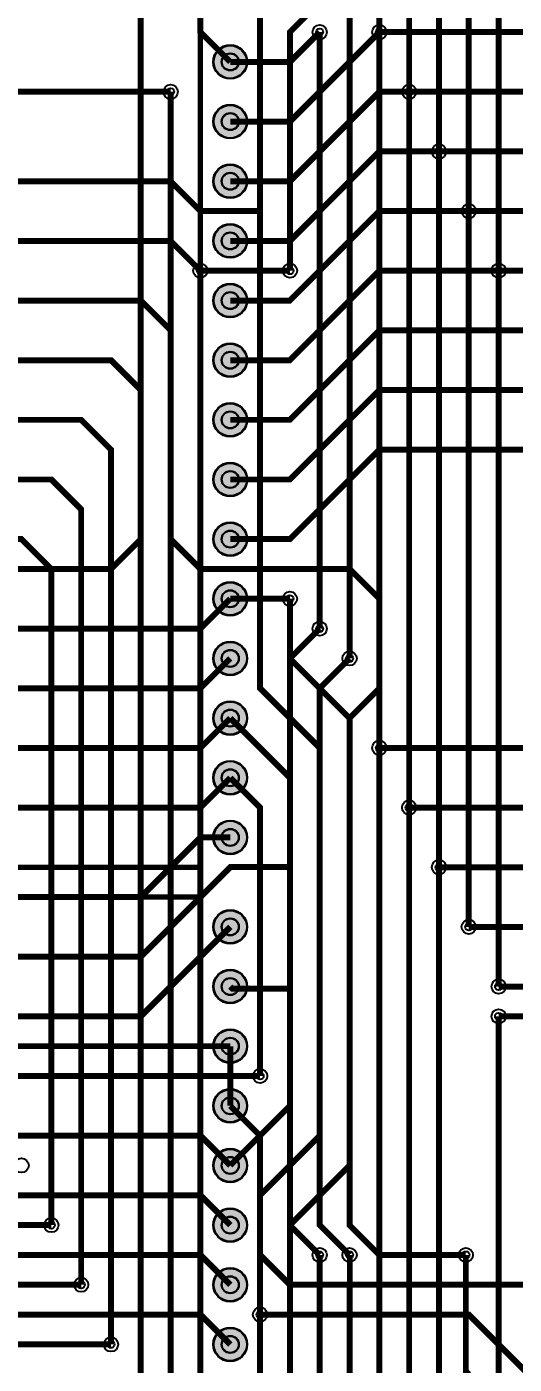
# Model space of a CAD drawing. Header units: millimetres. Extents: x 0 to 244, y -1 to 136.
# Drawn here: x 91.7 to 112.4, y 29.6 to 86.6 of the extents above; entities that cross this region are included whole.
import ezdxf

# ---------------------------------------------------------------- set-up
doc = ezdxf.new("R2010")
doc.units = ezdxf.units.MM
for name, color, linetype, true_color in [('BottomLayer', 7, 'Continuous', 0x0000ff), ('BottomSolderMaskLayer', 7, 'Continuous', 0xaa00ff), ('Hole', 7, 'Continuous', 0x222222), ('Multi-Layer', 7, 'Continuous', 0xc0c0c0), ('TopLayer', 7, 'Continuous', 0xff0000), ('TopSilkLayer', 7, 'Continuous', 0xffcc00), ('TopSolderMaskLayer', 7, 'Continuous', 0x800080)]:
    doc.layers.add(name, color=color, linetype=linetype, true_color=true_color)

msp = doc.modelspace()

# ---------------------------------------------------------------- hatches: boundary and pattern name
at = {"layer": 'BottomSolderMaskLayer'}
for points in [[(99.606, 85.09, 1), (101.054, 85.09, 1)], [(99.606, 82.55, 1), (101.054, 82.55, 1)], [(99.606, 80.01, 1), (101.054, 80.01, 1)], [(99.606, 77.47, 1), (101.054, 77.47, 1)], [(99.606, 74.93, 1), (101.054, 74.93, 1)], [(99.606, 72.39, 1), (101.054, 72.39, 1)], [(99.606, 69.85, 1), (101.054, 69.85, 1)], [(99.606, 67.31, 1), (101.054, 67.31, 1)], [(99.606, 64.77, 1), (101.054, 64.77, 1)], [(99.606, 62.23, 1), (101.054, 62.23, 1)], [(99.606, 59.69, 1), (101.054, 59.69, 1)], [(99.606, 57.15, 1), (101.054, 57.15, 1)], [(99.606, 54.61, 1), (101.054, 54.61, 1)], [(99.606, 52.07, 1), (101.054, 52.07, 1)], [(99.606, 48.26, 1), (101.054, 48.26, 1)], [(99.606, 45.72, 1), (101.054, 45.72, 1)], [(99.606, 43.18, 1), (101.054, 43.18, 1)], [(99.606, 40.64, 1), (101.054, 40.64, 1)], [(99.606, 38.1, 1), (101.054, 38.1, 1)], [(99.606, 35.56, 1), (101.054, 35.56, 1)], [(99.606, 33.02, 1), (101.054, 33.02, 1)], [(99.606, 30.48, 1), (101.054, 30.48, 1)]]:
    msp.add_hatch(color=256, dxfattribs=at).paths.add_polyline_path(points)
at = {"layer": 'Multi-Layer'}
for points in [[(99.632, 85.09, 1), (101.029, 85.09, 1)], [(99.632, 82.55, 1), (101.029, 82.55, 1)], [(99.632, 80.01, 1), (101.029, 80.01, 1)], [(99.632, 77.47, 1), (101.029, 77.47, 1)], [(99.632, 74.93, 1), (101.029, 74.93, 1)], [(99.632, 72.39, 1), (101.029, 72.39, 1)], [(99.632, 69.85, 1), (101.029, 69.85, 1)], [(99.632, 67.31, 1), (101.029, 67.31, 1)], [(99.632, 64.77, 1), (101.029, 64.77, 1)], [(99.632, 62.23, 1), (101.029, 62.23, 1)], [(99.632, 59.69, 1), (101.029, 59.69, 1)], [(99.632, 57.15, 1), (101.029, 57.15, 1)], [(99.632, 54.61, 1), (101.029, 54.61, 1)], [(99.632, 52.07, 1), (101.029, 52.07, 1)], [(99.632, 48.26, 1), (101.029, 48.26, 1)], [(99.632, 45.72, 1), (101.029, 45.72, 1)], [(99.632, 43.18, 1), (101.029, 43.18, 1)], [(99.632, 40.64, 1), (101.029, 40.64, 1)], [(99.632, 38.1, 1), (101.029, 38.1, 1)], [(99.632, 35.56, 1), (101.029, 35.56, 1)], [(99.632, 33.02, 1), (101.029, 33.02, 1)], [(99.632, 30.48, 1), (101.029, 30.48, 1)]]:
    msp.add_hatch(color=256, dxfattribs=at).paths.add_polyline_path(points)
at = {"layer": 'TopSolderMaskLayer'}
for points in [[(99.606, 85.09, 1), (101.054, 85.09, 1)], [(99.606, 82.55, 1), (101.054, 82.55, 1)], [(99.606, 80.01, 1), (101.054, 80.01, 1)], [(99.606, 77.47, 1), (101.054, 77.47, 1)], [(99.606, 74.93, 1), (101.054, 74.93, 1)], [(99.606, 72.39, 1), (101.054, 72.39, 1)], [(99.606, 69.85, 1), (101.054, 69.85, 1)], [(99.606, 67.31, 1), (101.054, 67.31, 1)], [(99.606, 64.77, 1), (101.054, 64.77, 1)], [(99.606, 62.23, 1), (101.054, 62.23, 1)], [(99.606, 59.69, 1), (101.054, 59.69, 1)], [(99.606, 57.15, 1), (101.054, 57.15, 1)], [(99.606, 54.61, 1), (101.054, 54.61, 1)], [(99.606, 52.07, 1), (101.054, 52.07, 1)], [(99.606, 48.26, 1), (101.054, 48.26, 1)], [(99.606, 45.72, 1), (101.054, 45.72, 1)], [(99.606, 43.18, 1), (101.054, 43.18, 1)], [(99.606, 40.64, 1), (101.054, 40.64, 1)], [(99.606, 38.1, 1), (101.054, 38.1, 1)], [(99.606, 35.56, 1), (101.054, 35.56, 1)], [(99.606, 33.02, 1), (101.054, 33.02, 1)], [(99.606, 30.48, 1), (101.054, 30.48, 1)]]:
    msp.add_hatch(color=256, dxfattribs=at).paths.add_polyline_path(points)

# ---------------------------------------------------------------- linework, layer by layer
at = {"layer": 'BottomLayer', "const_width": 0.254}
for points in [[(111.76, 76.2), (111.76, 119.38), (110.49, 120.65), (62.23, 120.65), (62.23, 119.38)], [(62.23, 116.84), (62.23, 118.11), (109.22, 118.11), (110.49, 116.84), (110.49, 78.74)], [(109.22, 81.28), (109.22, 114.3), (107.95, 115.57), (62.23, 115.57), (62.23, 114.3)], [(62.23, 111.76), (62.23, 113.03), (106.68, 113.03), (107.95, 111.76), (107.95, 83.82)], [(106.68, 86.36), (106.68, 109.22), (105.41, 110.49), (62.23, 110.49), (62.23, 109.22)], [(102.87, 107.95), (102.87, 100.33), (101.6, 99.06), (101.6, 77.877)], [(102.87, 76.2), (102.87, 86.36), (104.14, 87.63), (104.14, 107.95)], [(105.41, 92.71), (105.41, 59.69)], [(104.14, 86.36), (104.14, 60.96)], [(106.68, 86.36), (106.68, 86.36), (106.68, 55.88)], [(64.77, 82.55), (66.04, 81.28), (78.74, 81.28), (81.28, 83.82), (97.79, 83.82)], [(107.95, 83.82), (107.95, 83.82), (107.95, 53.34)], [(109.22, 81.28), (109.22, 81.28), (109.22, 50.8)], [(85.09, 80.01), (97.79, 80.01), (99.06, 78.74), (101.6, 78.74), (101.6, 58.42), (104.14, 55.88), (104.14, 39.37), (101.6, 36.83), (101.6, 22.479), (100.711, 21.59), (86.36, 21.59), (85.09, 20.32)], [(110.49, 78.74), (110.49, 78.74), (110.49, 48.26)], [(85.09, 77.47), (97.79, 77.47), (99.06, 76.2)], [(99.06, 76.2), (99.06, 24.13), (97.79, 22.86)], [(111.76, 76.2), (111.76, 76.2), (111.76, 45.72)], [(85.09, 74.93), (96.52, 74.93), (97.79, 73.66), (97.79, 25.4)], [(85.09, 72.39), (95.25, 72.39), (96.52, 71.12), (96.52, 27.94)], [(85.09, 69.85), (93.98, 69.85), (95.25, 68.58), (95.25, 30.48)], [(85.09, 67.31), (92.71, 67.31), (93.98, 66.04), (93.98, 33.02)], [(85.09, 64.77), (91.44, 64.77), (92.71, 63.5), (92.71, 35.56)], [(102.87, 29.21), (102.87, 35.56), (105.41, 38.1), (105.41, 57.15), (102.87, 59.69), (102.87, 62.23)], [(100.33, 57.15), (102.87, 54.61), (102.87, 40.64), (100.33, 38.1)], [(106.68, 55.88), (106.68, 16.51)], [(100.33, 54.61), (101.6, 53.34), (101.6, 41.91)], [(107.95, 53.34), (107.95, 13.97)], [(109.22, 50.8), (109.22, 11.43)], [(111.76, 44.45), (111.76, 15.24)], [(100.33, 43.18), (100.33, 40.64)], [(104.14, 34.29), (104.14, 12.7), (106.68, 10.16), (106.68, 2.54), (107.95, 1.27), (137.16, 1.27), (138.43, 2.54), (138.43, 4.067)], [(105.423, 34.29), (105.41, 13.97), (107.95, 11.43), (107.95, 6.35), (109.22, 5.08), (113.03, 5.08), (114.3, 3.81), (120.65, 3.81), (121.92, 5.08), (121.92, 7.62), (123.19, 8.89), (125.73, 8.89)], [(110.49, 29.21), (110.363, 29.337), (110.363, 34.29)]]:
    msp.add_lwpolyline(points, dxfattribs=at)
at = {"layer": 'BottomSolderMaskLayer'}
for centre, radius in [((100.33, 85.09), 0.724), ((100.33, 85.09), 0.369), ((100.33, 82.55), 0.724), ((100.33, 82.55), 0.369), ((100.33, 80.01), 0.724), ((100.33, 80.01), 0.369), ((100.33, 77.47), 0.724), ((100.33, 77.47), 0.369), ((100.33, 74.93), 0.724), ((100.33, 74.93), 0.369), ((100.33, 72.39), 0.724), ((100.33, 72.39), 0.369), ((100.33, 69.85), 0.724), ((100.33, 69.85), 0.369), ((100.33, 67.31), 0.724), ((100.33, 67.31), 0.369), ((100.33, 64.77), 0.724), ((100.33, 64.77), 0.369), ((100.33, 62.23), 0.724), ((100.33, 62.23), 0.369), ((100.33, 59.69), 0.724), ((100.33, 59.69), 0.369), ((100.33, 57.15), 0.724), ((100.33, 57.15), 0.369), ((100.33, 54.61), 0.724), ((100.33, 54.61), 0.369), ((100.33, 52.07), 0.724), ((100.33, 52.07), 0.369), ((100.33, 48.26), 0.724), ((100.33, 48.26), 0.369), ((100.33, 45.72), 0.724), ((100.33, 45.72), 0.369), ((100.33, 43.18), 0.724), ((100.33, 43.18), 0.369), ((100.33, 40.64), 0.724), ((100.33, 40.64), 0.369), ((100.33, 38.1), 0.724), ((100.33, 38.1), 0.369), ((100.33, 35.56), 0.724), ((100.33, 35.56), 0.369), ((100.33, 33.02), 0.724), ((100.33, 33.02), 0.369), ((100.33, 30.48), 0.724), ((100.33, 30.48), 0.369)]:
    msp.add_circle(centre, radius, dxfattribs=at)
at = {"layer": 'Hole'}
for centre in [(104.14, 86.36), (106.68, 86.36), (97.79, 83.82), (107.95, 83.82), (109.22, 81.28), (110.49, 78.74), (99.06, 76.2), (102.87, 76.2), (111.76, 76.2), (102.87, 62.23), (104.14, 60.96), (105.41, 59.69), (106.68, 55.88), (107.95, 53.34), (109.22, 50.8), (110.49, 48.26), (111.76, 45.72), (111.76, 44.45), (101.6, 41.91), (92.71, 35.56), (104.14, 34.29), (105.41, 34.29), (110.363, 34.29), (93.98, 33.02), (101.6, 31.75), (95.25, 30.48)]:
    msp.add_circle(centre, 0.152, dxfattribs=at)
at = {"layer": 'Multi-Layer'}
for centre, radius in [((104.14, 86.36), 0.305), ((106.68, 86.36), 0.305), ((100.33, 85.09), 0.699), ((100.33, 85.09), 0.356), ((97.79, 83.82), 0.305), ((107.95, 83.82), 0.305), ((100.33, 82.55), 0.699), ((100.33, 82.55), 0.356), ((109.22, 81.28), 0.305), ((100.33, 80.01), 0.699), ((100.33, 80.01), 0.356), ((110.49, 78.74), 0.305), ((100.33, 77.47), 0.699), ((100.33, 77.47), 0.356), ((99.06, 76.2), 0.305), ((102.87, 76.2), 0.305), ((111.76, 76.2), 0.305), ((100.33, 74.93), 0.699), ((100.33, 74.93), 0.356), ((100.33, 72.39), 0.699), ((100.33, 72.39), 0.356), ((100.33, 69.85), 0.699), ((100.33, 69.85), 0.356), ((100.33, 67.31), 0.699), ((100.33, 67.31), 0.356), ((100.33, 64.77), 0.699), ((100.33, 64.77), 0.356), ((100.33, 62.23), 0.699), ((100.33, 62.23), 0.356), ((102.87, 62.23), 0.305), ((104.14, 60.96), 0.305), ((100.33, 59.69), 0.699), ((100.33, 59.69), 0.356), ((105.41, 59.69), 0.305), ((100.33, 57.15), 0.699), ((100.33, 57.15), 0.356), ((106.68, 55.88), 0.305), ((100.33, 54.61), 0.699), ((100.33, 54.61), 0.356), ((107.95, 53.34), 0.305), ((100.33, 52.07), 0.699), ((100.33, 52.07), 0.356), ((109.22, 50.8), 0.305), ((100.33, 48.26), 0.699), ((100.33, 48.26), 0.356), ((110.49, 48.26), 0.305), ((100.33, 45.72), 0.699), ((100.33, 45.72), 0.356), ((111.76, 45.72), 0.305), ((111.76, 44.45), 0.305), ((100.33, 43.18), 0.699), ((100.33, 43.18), 0.356), ((101.6, 41.91), 0.305), ((100.33, 40.64), 0.699), ((100.33, 40.64), 0.356), ((100.33, 38.1), 0.699), ((91.44, 38.1), 0.305), ((100.33, 38.1), 0.356), ((100.33, 35.56), 0.699), ((100.33, 35.56), 0.356), ((92.71, 35.56), 0.305), ((104.14, 34.29), 0.305), ((105.41, 34.29), 0.305), ((110.363, 34.29), 0.305), ((100.33, 33.02), 0.699), ((93.98, 33.02), 0.305), ((100.33, 33.02), 0.356), ((101.6, 31.75), 0.305), ((95.25, 30.48), 0.305), ((100.33, 30.48), 0.699), ((100.33, 30.48), 0.356)]:
    msp.add_circle(centre, radius, dxfattribs=at)
at = {"layer": 'TopLayer', "const_width": 0.254}
for points in [[(99.06, 99.06), (99.06, 86.36), (100.33, 85.09)], [(72.39, 63.5), (95.25, 63.5), (96.52, 64.77), (96.52, 90.17)], [(100.33, 85.09), (102.87, 85.09), (104.14, 86.36)], [(106.68, 86.36), (102.87, 82.55), (100.33, 82.55)], [(116.84, 86.36), (106.68, 86.36)], [(110.363, 34.29), (106.68, 34.29), (105.41, 35.56), (105.41, 57.15), (106.68, 58.42), (106.68, 62.23), (105.41, 63.5), (99.06, 63.5), (97.79, 64.77), (97.79, 83.82)], [(107.95, 83.82), (106.68, 83.82), (102.87, 80.01), (100.33, 80.01)], [(116.84, 83.82), (107.95, 83.82)], [(109.22, 81.28), (106.68, 81.28), (102.87, 77.47), (100.33, 77.47)], [(116.84, 81.28), (109.22, 81.28)], [(110.49, 78.74), (106.68, 78.74), (102.87, 74.93), (100.33, 74.93)], [(116.84, 78.74), (110.49, 78.74)], [(102.87, 76.2), (99.06, 76.2)], [(111.76, 76.2), (106.68, 76.2), (102.87, 72.39), (100.33, 72.39)], [(116.84, 76.2), (111.76, 76.2)], [(113.03, 73.66), (106.68, 73.66), (102.87, 69.85), (100.33, 69.85)], [(114.3, 71.12), (106.68, 71.12), (102.87, 67.31), (100.33, 67.31)], [(115.57, 68.58), (106.68, 68.58), (102.87, 64.77), (100.33, 64.77)], [(72.129, 60.96), (99.06, 60.96), (100.33, 62.23)], [(102.87, 62.23), (100.33, 62.23)], [(104.14, 34.29), (102.87, 35.56), (102.87, 59.69), (104.14, 60.96)], [(72.39, 58.42), (99.06, 58.42), (100.33, 59.69)], [(105.41, 59.69), (104.14, 58.42), (104.14, 35.56), (105.41, 34.29)], [(72.39, 55.88), (99.06, 55.88), (100.33, 57.15)], [(106.68, 55.88), (116.84, 55.88)], [(72.39, 53.34), (99.06, 53.34), (100.33, 54.61)], [(116.84, 53.34), (107.95, 53.34)], [(100.33, 52.07), (99.06, 52.07), (96.52, 49.53), (86.36, 49.53), (85.09, 48.26)], [(71.12, 40.64), (71.12, 44.45), (72.39, 45.72), (82.55, 45.72), (83.82, 46.99), (96.52, 46.99), (100.34, 50.81), (102.87, 50.81)], [(109.22, 50.8), (116.84, 50.8)], [(100.33, 48.26), (96.52, 44.45), (78.74, 44.45), (77.47, 43.18)], [(110.49, 48.26), (116.84, 48.26)], [(100.33, 45.72), (100.427, 45.623), (102.87, 45.623)], [(116.84, 45.72), (111.76, 45.72)], [(124.46, 45.72), (121.92, 45.72), (120.65, 44.45), (111.76, 44.45)], [(100.33, 43.18), (85.09, 43.18)], [(85.09, 40.64), (86.36, 41.91), (101.6, 41.91)], [(100.33, 40.64), (101.6, 39.37), (101.6, 34.29), (102.87, 33.02), (116.84, 33.02)], [(77.47, 38.1), (82.55, 38.1), (83.82, 39.37), (99.06, 39.37), (100.33, 38.1)], [(77.47, 35.56), (82.55, 35.56), (83.82, 36.83), (99.06, 36.83), (100.33, 35.56)], [(85.09, 35.56), (92.71, 35.56)], [(104.14, 35.56), (105.41, 34.29)], [(77.47, 33.02), (82.55, 33.02), (83.82, 34.29), (99.06, 34.29), (100.33, 33.02)], [(85.09, 33.02), (93.98, 33.02)], [(77.47, 30.48), (82.55, 30.48), (83.82, 31.75), (99.06, 31.75), (100.33, 30.48)], [(149.86, 25.4), (144.78, 25.4), (143.51, 26.67), (121.92, 26.67), (119.38, 29.21), (113.03, 29.21), (110.49, 31.75), (101.6, 31.75)], [(85.09, 30.48), (95.25, 30.48)]]:
    msp.add_lwpolyline(points, dxfattribs=at)
at = {"layer": 'TopSilkLayer', "const_width": 0.229}
for points in [[(86.36, 101.6), (86.36, 50.8), (99.06, 50.8), (99.06, 101.6), (86.36, 101.6)], [(86.36, 49.53), (86.36, 8.89), (99.06, 8.89), (99.06, 49.53), (86.36, 49.53)]]:
    msp.add_lwpolyline(points, close=True, dxfattribs=at)
at = {"layer": 'TopSolderMaskLayer'}
for centre, radius in [((100.33, 85.09), 0.724), ((100.33, 85.09), 0.369), ((100.33, 82.55), 0.724), ((100.33, 82.55), 0.369), ((100.33, 80.01), 0.724), ((100.33, 80.01), 0.369), ((100.33, 77.47), 0.724), ((100.33, 77.47), 0.369), ((100.33, 74.93), 0.724), ((100.33, 74.93), 0.369), ((100.33, 72.39), 0.724), ((100.33, 72.39), 0.369), ((100.33, 69.85), 0.724), ((100.33, 69.85), 0.369), ((100.33, 67.31), 0.724), ((100.33, 67.31), 0.369), ((100.33, 64.77), 0.724), ((100.33, 64.77), 0.369), ((100.33, 62.23), 0.724), ((100.33, 62.23), 0.369), ((100.33, 59.69), 0.724), ((100.33, 59.69), 0.369), ((100.33, 57.15), 0.724), ((100.33, 57.15), 0.369), ((100.33, 54.61), 0.724), ((100.33, 54.61), 0.369), ((100.33, 52.07), 0.724), ((100.33, 52.07), 0.369), ((100.33, 48.26), 0.724), ((100.33, 48.26), 0.369), ((100.33, 45.72), 0.724), ((100.33, 45.72), 0.369), ((100.33, 43.18), 0.724), ((100.33, 43.18), 0.369), ((100.33, 40.64), 0.724), ((100.33, 40.64), 0.369), ((100.33, 38.1), 0.724), ((100.33, 38.1), 0.369), ((100.33, 35.56), 0.724), ((100.33, 35.56), 0.369), ((100.33, 33.02), 0.724), ((100.33, 33.02), 0.369), ((100.33, 30.48), 0.724), ((100.33, 30.48), 0.369)]:
    msp.add_circle(centre, radius, dxfattribs=at)

doc.saveas('drawing.dxf')
